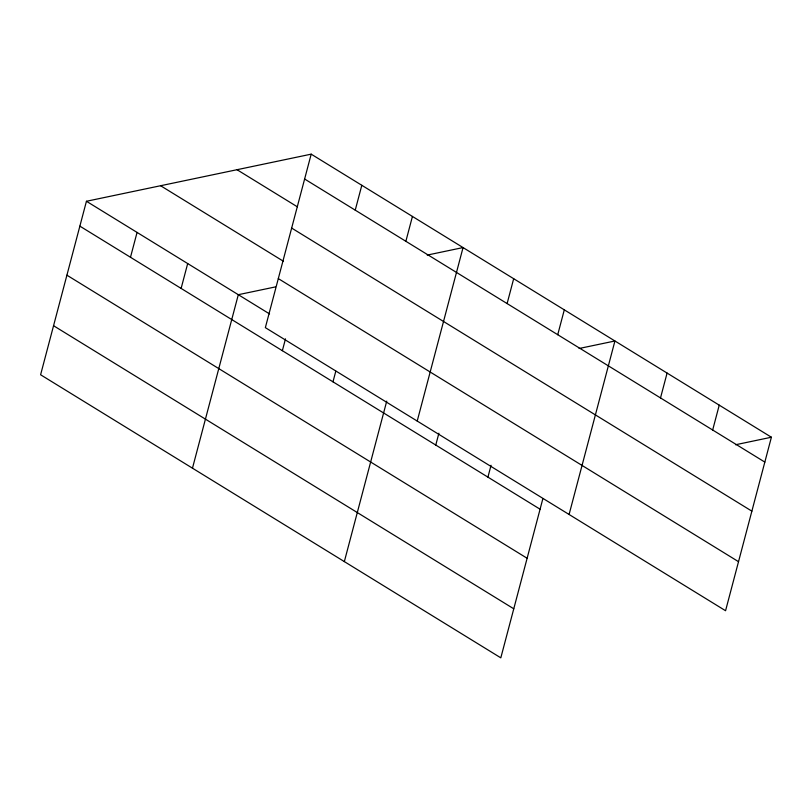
<?xml version="1.0" encoding="UTF-8"?>
<svg xmlns="http://www.w3.org/2000/svg" width="812" height="812" viewBox="0 0 812 812"><rect width="100%" height="100%" fill="white"/><g stroke="black" fill="none" stroke-linecap="round" stroke-linejoin="round"><path stroke-width="1.22" d="M311.189 154.158L265.351 327.642L725.563 610.726L771.4 437.232L311.189 154.158L86.437 201.274L40.6 374.768L500.811 657.842L542.893 498.558M130.488 257.282L137.066 232.415M181.117 288.422L187.684 263.555M192.474 468.179L238.312 294.695L275.39 286.92M282.363 350.693L285.489 338.858M355.24 210.156L361.807 185.298M332.981 381.833L335.803 371.175M405.868 241.296L412.435 216.439M344.339 561.599L386.735 401.128M417.216 421.063L463.053 247.569L427.213 255.09M435.77 445.057L438.896 433.212M507.114 303.576L513.681 278.709M487.921 477.131L491.057 465.296M557.732 334.717L564.299 309.849M569.09 514.473L614.928 340.989L579.078 348.5M660.511 397.931L667.088 373.073M712.672 430.015L719.239 405.147M735.55 444.753L771.4 437.232M304.622 179.016L764.833 462.099M237.023 169.708L297.334 206.806M291.66 228.07L751.871 511.144M160.603 185.725L283.398 261.251M278.313 278.597L738.524 561.681M86.437 201.274L269.543 313.909M79.87 226.142L540.082 509.215M66.909 275.187L527.12 558.26M53.562 325.724L513.773 608.797"/></g></svg>
